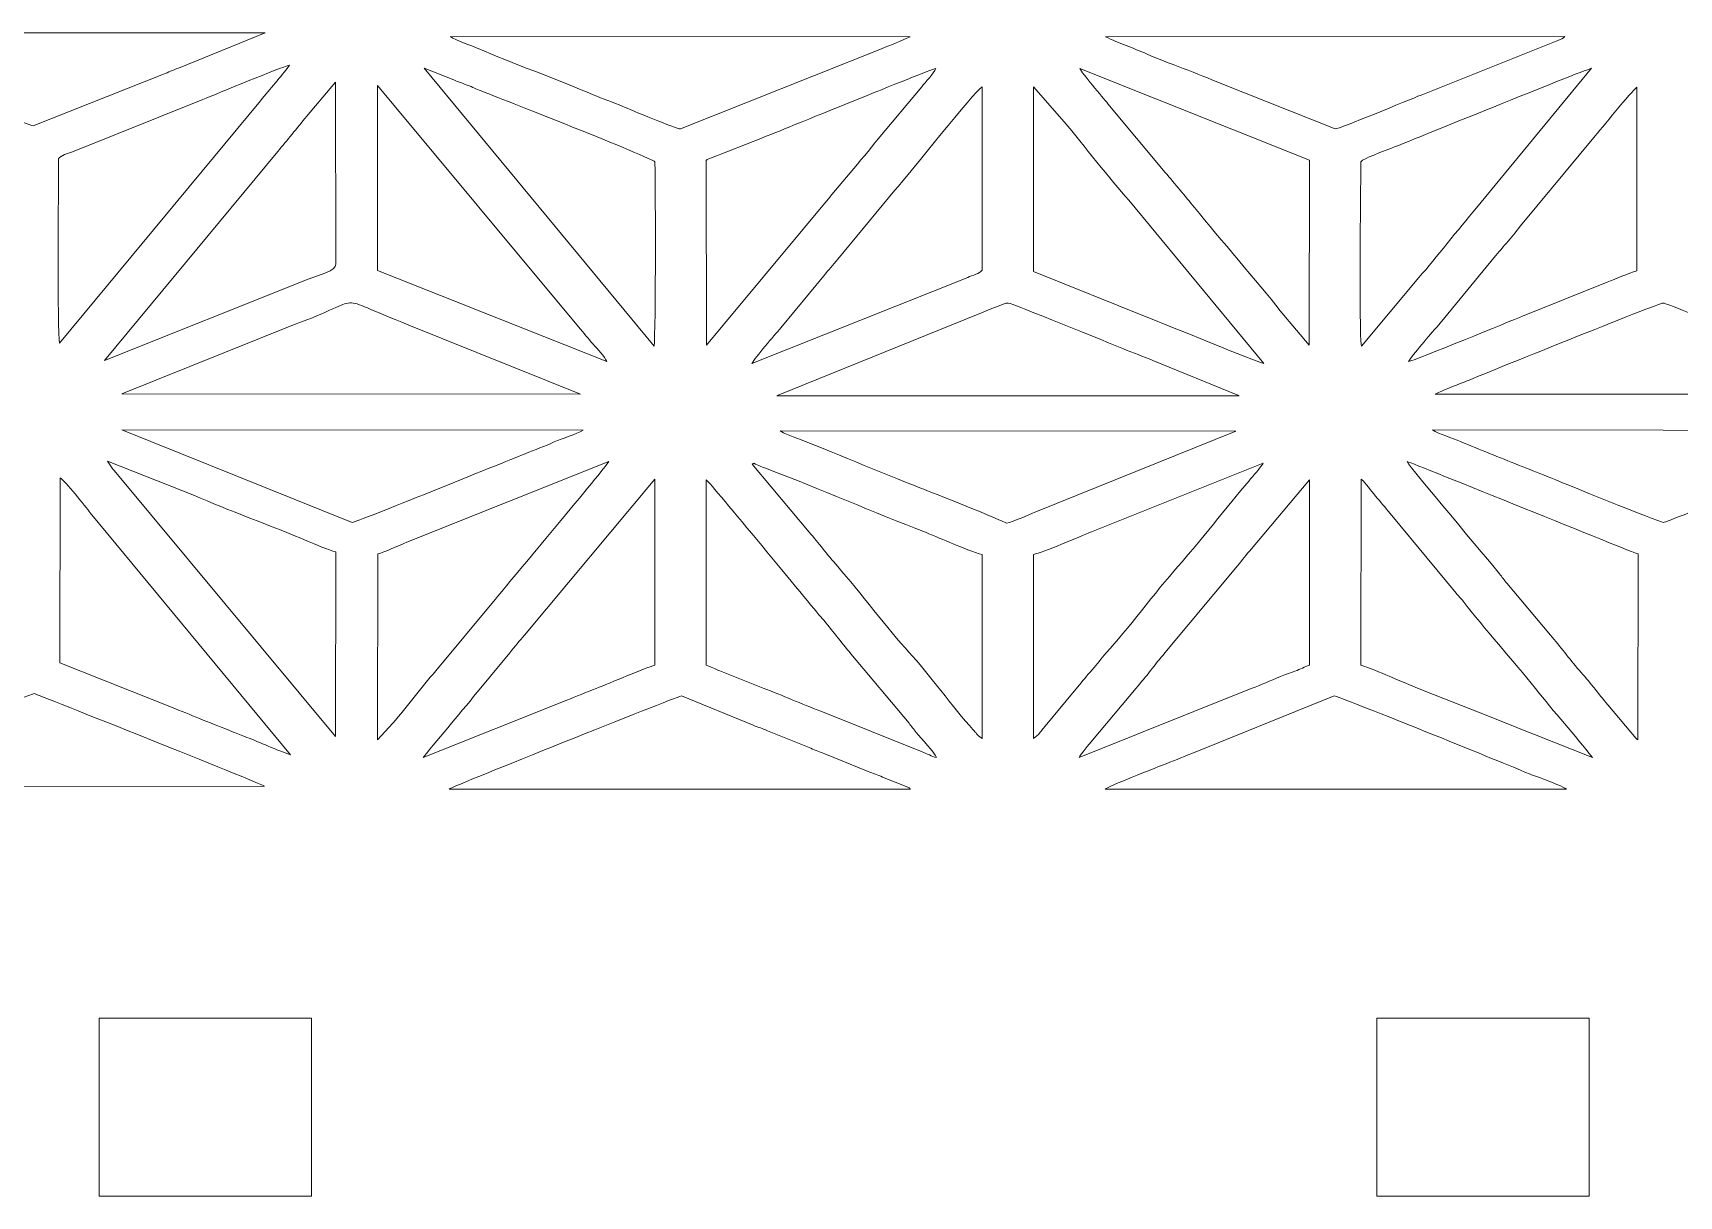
# Model space of a CAD drawing. Header units: inches. Extents: x -60.4 to -14.9, y -20.3 to 14.1.
# Drawn here: x -18.839 to -16.9, y -8.911 to -7.541 of the extents above; entities that cross this region are included whole.
import ezdxf

# ---------------------------------------------------------------- set-up
doc = ezdxf.new("R2010")
doc.units = ezdxf.units.IN
doc.header["$MEASUREMENT"] = 0
doc.layers.add('Master Desktop', color=7, linetype='Continuous', plot=False)

msp = doc.modelspace()

# ---------------------------------------------------------------- linework, layer by layer
at = {"layer": 'Master Desktop', "color": 5, "lineweight": 9}
for points, knots in [([(-18.6676, -7.5821), (-18.6747, -7.5847), (-18.679, -7.5868), (-18.6853, -7.5894), (-18.6853, -7.5894), (-18.6853, -7.5894), (-18.8386, -7.6503), (-18.8386, -7.6503), (-18.8386, -7.6503), (-18.8405, -7.6503), (-18.9644, -7.6007), (-18.9751, -7.596), (-18.9751, -7.596), (-18.983, -7.5926), (-19.1035, -7.5457), (-19.1104, -7.5406), (-19.1104, -7.5406), (-19.1104, -7.5406), (-18.5655, -7.5407), (-18.5655, -7.5407), (-18.5655, -7.5407), (-18.5655, -7.5407), (-18.6676, -7.5821), (-18.6676, -7.5821)], [0, 0, 0, 0, 0.142857, 0.142857, 0.142857, 0.142857, 0.285714, 0.285714, 0.285714, 0.285714, 0.428571, 0.428571, 0.428571, 0.428571, 0.571429, 0.571429, 0.571429, 0.571429, 0.714286, 0.714286, 0.714286, 0.714286, 1, 1, 1, 1]), ([(-17.8059, -7.5451), (-17.8165, -7.5503), (-17.8283, -7.5549), (-17.8397, -7.5593), (-17.8397, -7.5593), (-17.8397, -7.5593), (-18.0764, -7.6538), (-18.0764, -7.6538), (-18.0764, -7.6538), (-18.0805, -7.6539), (-18.1364, -7.6309), (-18.1443, -7.6273), (-18.1443, -7.6273), (-18.1558, -7.6221), (-18.168, -7.6184), (-18.179, -7.6136), (-18.179, -7.6136), (-18.2202, -7.5958), (-18.2766, -7.5757), (-18.3145, -7.559), (-18.3145, -7.559), (-18.3217, -7.5558), (-18.3424, -7.5492), (-18.347, -7.545), (-18.347, -7.545), (-18.347, -7.545), (-17.8059, -7.5451), (-17.8059, -7.5451)], [0, 0, 0, 0, 0.125, 0.125, 0.125, 0.125, 0.25, 0.25, 0.25, 0.25, 0.375, 0.375, 0.375, 0.375, 0.5, 0.5, 0.5, 0.5, 0.625, 0.625, 0.625, 0.625, 0.75, 0.75, 0.75, 0.75, 1, 1, 1, 1]), ([(-17.0348, -7.545), (-17.0377, -7.5476), (-17.0386, -7.5476), (-17.0434, -7.5496), (-17.0434, -7.5496), (-17.0434, -7.5496), (-17.2042, -7.6139), (-17.2042, -7.6139), (-17.2042, -7.6139), (-17.2202, -7.6201), (-17.3007, -7.6539), (-17.3054, -7.6538), (-17.3054, -7.6538), (-17.3054, -7.6538), (-17.4409, -7.5999), (-17.4409, -7.5999), (-17.4409, -7.5999), (-17.4648, -7.5894), (-17.5049, -7.5752), (-17.5267, -7.5657), (-17.5267, -7.5657), (-17.5436, -7.5582), (-17.5597, -7.5531), (-17.5759, -7.5451), (-17.5759, -7.5451), (-17.5759, -7.5451), (-17.0348, -7.545), (-17.0348, -7.545)], [0, 0, 0, 0, 0.125, 0.125, 0.125, 0.125, 0.25, 0.25, 0.25, 0.25, 0.375, 0.375, 0.375, 0.375, 0.5, 0.5, 0.5, 0.5, 0.625, 0.625, 0.625, 0.625, 0.75, 0.75, 0.75, 0.75, 1, 1, 1, 1]), ([(-18.8087, -7.689), (-18.8058, -7.6844), (-18.7981, -7.683), (-18.7924, -7.6808), (-18.7924, -7.6808), (-18.7924, -7.6808), (-18.6389, -7.6191), (-18.6389, -7.6191), (-18.6389, -7.6191), (-18.6216, -7.6124), (-18.5472, -7.5809), (-18.5368, -7.5788), (-18.5368, -7.5788), (-18.5474, -7.5933), (-18.5593, -7.606), (-18.571, -7.6207), (-18.571, -7.6207), (-18.571, -7.6207), (-18.8077, -7.9064), (-18.8077, -7.9064), (-18.8077, -7.9064), (-18.8102, -7.8915), (-18.8087, -7.7213), (-18.8087, -7.6916), (-18.8087, -7.6916), (-18.8087, -7.6916), (-18.8087, -7.689), (-18.8087, -7.689)], [0, 0, 0, 0, 0.125, 0.125, 0.125, 0.125, 0.25, 0.25, 0.25, 0.25, 0.375, 0.375, 0.375, 0.375, 0.5, 0.5, 0.5, 0.5, 0.625, 0.625, 0.625, 0.625, 0.75, 0.75, 0.75, 0.75, 1, 1, 1, 1]), ([(-18.3782, -7.5823), (-18.3782, -7.5823), (-18.3432, -7.596), (-18.3432, -7.596), (-18.3432, -7.596), (-18.3374, -7.5985), (-18.3313, -7.6007), (-18.3252, -7.6031), (-18.3252, -7.6031), (-18.3189, -7.6055), (-18.3156, -7.6073), (-18.3087, -7.6099), (-18.3087, -7.6099), (-18.2962, -7.6145), (-18.1077, -7.689), (-18.1065, -7.6924), (-18.1065, -7.6924), (-18.1059, -7.6938), (-18.1052, -7.8973), (-18.1075, -7.9097), (-18.1075, -7.9097), (-18.1075, -7.9097), (-18.3782, -7.5823), (-18.3782, -7.5823)], [0, 0, 0, 0, 0.142857, 0.142857, 0.142857, 0.142857, 0.285714, 0.285714, 0.285714, 0.285714, 0.428571, 0.428571, 0.428571, 0.428571, 0.571429, 0.571429, 0.571429, 0.571429, 0.714286, 0.714286, 0.714286, 0.714286, 1, 1, 1, 1]), ([(-18.0462, -7.6937), (-18.0462, -7.6887), (-18.0451, -7.6899), (-18.0398, -7.6878), (-18.0398, -7.6878), (-18.0398, -7.6878), (-17.9798, -7.6642), (-17.9798, -7.6642), (-17.9798, -7.6642), (-17.9582, -7.6558), (-17.7875, -7.5857), (-17.7756, -7.5826), (-17.7756, -7.5826), (-17.778, -7.5881), (-17.788, -7.5989), (-17.7923, -7.6041), (-17.7923, -7.6041), (-17.7923, -7.6041), (-17.8434, -7.6653), (-17.8434, -7.6653), (-17.8434, -7.6653), (-17.8643, -7.6918), (-17.8885, -7.7191), (-17.9106, -7.7464), (-17.9106, -7.7464), (-17.9106, -7.7464), (-18.0458, -7.9087), (-18.0458, -7.9087), (-18.0458, -7.9087), (-18.0458, -7.9087), (-18.0462, -7.6937), (-18.0462, -7.6937)], [0, 0, 0, 0, 0.111111, 0.111111, 0.111111, 0.111111, 0.222222, 0.222222, 0.222222, 0.222222, 0.333333, 0.333333, 0.333333, 0.333333, 0.444444, 0.444444, 0.444444, 0.444444, 0.555556, 0.555556, 0.555556, 0.555556, 0.666667, 0.666667, 0.666667, 0.666667, 0.777778, 0.777778, 0.777778, 0.777778, 1, 1, 1, 1]), ([(-17.3356, -7.6905), (-17.3356, -7.6905), (-17.3361, -7.9087), (-17.3361, -7.9087), (-17.3361, -7.9087), (-17.3361, -7.9087), (-17.3702, -7.8681), (-17.3702, -7.8681), (-17.3702, -7.8681), (-17.3966, -7.8338), (-17.4407, -7.784), (-17.4711, -7.7464), (-17.4711, -7.7464), (-17.4825, -7.7324), (-17.4941, -7.7189), (-17.5056, -7.705), (-17.5056, -7.705), (-17.5056, -7.705), (-17.5731, -7.6241), (-17.5731, -7.6241), (-17.5731, -7.6241), (-17.5793, -7.6164), (-17.6039, -7.5878), (-17.6061, -7.5826), (-17.6061, -7.5826), (-17.6061, -7.5826), (-17.3356, -7.6905), (-17.3356, -7.6905)], [0, 0, 0, 0, 0.125, 0.125, 0.125, 0.125, 0.25, 0.25, 0.25, 0.25, 0.375, 0.375, 0.375, 0.375, 0.5, 0.5, 0.5, 0.5, 0.625, 0.625, 0.625, 0.625, 0.75, 0.75, 0.75, 0.75, 1, 1, 1, 1]), ([(-17.2753, -7.6924), (-17.2723, -7.6886), (-17.2487, -7.6802), (-17.2421, -7.6776), (-17.2421, -7.6776), (-17.2171, -7.668), (-17.0187, -7.5867), (-17.0035, -7.5823), (-17.0035, -7.5823), (-17.0035, -7.5823), (-17.1389, -7.7468), (-17.1389, -7.7468), (-17.1389, -7.7468), (-17.1613, -7.7726), (-17.186, -7.8055), (-17.2068, -7.8288), (-17.2068, -7.8288), (-17.2068, -7.8288), (-17.2746, -7.9097), (-17.2746, -7.9097), (-17.2746, -7.9097), (-17.2774, -7.8861), (-17.2753, -7.7313), (-17.2753, -7.695), (-17.2753, -7.695), (-17.2753, -7.695), (-17.2753, -7.6924), (-17.2753, -7.6924)], [0, 0, 0, 0, 0.125, 0.125, 0.125, 0.125, 0.25, 0.25, 0.25, 0.25, 0.375, 0.375, 0.375, 0.375, 0.5, 0.5, 0.5, 0.5, 0.625, 0.625, 0.625, 0.625, 0.75, 0.75, 0.75, 0.75, 1, 1, 1, 1]), ([(-18.5506, -7.6805), (-18.5394, -7.6669), (-18.5279, -7.6531), (-18.5166, -7.639), (-18.5166, -7.639), (-18.5166, -7.639), (-18.4825, -7.5988), (-18.4825, -7.5988), (-18.4825, -7.5988), (-18.4825, -7.5988), (-18.4821, -7.8131), (-18.4821, -7.8131), (-18.4821, -7.8131), (-18.4821, -7.8212), (-18.501, -7.8255), (-18.5148, -7.8308), (-18.5148, -7.8308), (-18.5148, -7.8308), (-18.7546, -7.9268), (-18.7546, -7.9268), (-18.7546, -7.9268), (-18.7546, -7.9268), (-18.5506, -7.6805), (-18.5506, -7.6805)], [0, 0, 0, 0, 0.142857, 0.142857, 0.142857, 0.142857, 0.285714, 0.285714, 0.285714, 0.285714, 0.428571, 0.428571, 0.428571, 0.428571, 0.571429, 0.571429, 0.571429, 0.571429, 0.714286, 0.714286, 0.714286, 0.714286, 1, 1, 1, 1]), ([(-18.433, -7.6027), (-18.433, -7.6027), (-18.1963, -7.8869), (-18.1963, -7.8869), (-18.1963, -7.8869), (-18.1899, -7.8943), (-18.1854, -7.9007), (-18.1791, -7.9075), (-18.1791, -7.9075), (-18.1744, -7.9126), (-18.1655, -7.9226), (-18.1629, -7.9279), (-18.1629, -7.9279), (-18.1629, -7.9279), (-18.433, -7.8205), (-18.433, -7.8205), (-18.433, -7.8205), (-18.433, -7.8205), (-18.433, -7.6027), (-18.433, -7.6027)], [0, 0, 0, 0, 0.166667, 0.166667, 0.166667, 0.166667, 0.333333, 0.333333, 0.333333, 0.333333, 0.5, 0.5, 0.5, 0.5, 0.666667, 0.666667, 0.666667, 0.666667, 1, 1, 1, 1]), ([(-17.9922, -7.9302), (-17.9885, -7.9227), (-17.9659, -7.8976), (-17.9583, -7.8882), (-17.9583, -7.8882), (-17.9583, -7.8882), (-17.9076, -7.8269), (-17.9076, -7.8269), (-17.9076, -7.8269), (-17.9021, -7.82), (-17.8967, -7.8142), (-17.891, -7.8071), (-17.891, -7.8071), (-17.891, -7.8071), (-17.8238, -7.7258), (-17.8238, -7.7258), (-17.8238, -7.7258), (-17.805, -7.7051), (-17.7314, -7.6109), (-17.721, -7.6042), (-17.721, -7.6042), (-17.721, -7.6042), (-17.721, -7.8204), (-17.721, -7.8204), (-17.721, -7.8204), (-17.7244, -7.8242), (-17.7323, -7.8262), (-17.7381, -7.8287), (-17.7381, -7.8287), (-17.7381, -7.8287), (-17.9922, -7.9302), (-17.9922, -7.9302)], [0, 0, 0, 0, 0.111111, 0.111111, 0.111111, 0.111111, 0.222222, 0.222222, 0.222222, 0.222222, 0.333333, 0.333333, 0.333333, 0.333333, 0.444444, 0.444444, 0.444444, 0.444444, 0.555556, 0.555556, 0.555556, 0.555556, 0.666667, 0.666667, 0.666667, 0.666667, 0.777778, 0.777778, 0.777778, 0.777778, 1, 1, 1, 1]), ([(-17.6607, -7.6042), (-17.6607, -7.6042), (-17.6246, -7.6456), (-17.6246, -7.6456), (-17.6246, -7.6456), (-17.602, -7.672), (-17.5694, -7.7145), (-17.5485, -7.7376), (-17.5485, -7.7376), (-17.5485, -7.7376), (-17.3895, -7.9302), (-17.3895, -7.9302), (-17.3895, -7.9302), (-17.3985, -7.9281), (-17.5047, -7.8842), (-17.526, -7.876), (-17.526, -7.876), (-17.526, -7.876), (-17.6607, -7.8217), (-17.6607, -7.8217), (-17.6607, -7.8217), (-17.6607, -7.8217), (-17.6607, -7.6042), (-17.6607, -7.6042)], [0, 0, 0, 0, 0.142857, 0.142857, 0.142857, 0.142857, 0.285714, 0.285714, 0.285714, 0.285714, 0.428571, 0.428571, 0.428571, 0.428571, 0.571429, 0.571429, 0.571429, 0.571429, 0.714286, 0.714286, 0.714286, 0.714286, 1, 1, 1, 1]), ([(-17.2189, -7.9279), (-17.2154, -7.921), (-17.1923, -7.8948), (-17.1855, -7.8869), (-17.1855, -7.8869), (-17.1855, -7.8869), (-17.1184, -7.8055), (-17.1184, -7.8055), (-17.1184, -7.8055), (-17.1128, -7.7987), (-17.1075, -7.7926), (-17.1016, -7.7859), (-17.1016, -7.7859), (-17.0958, -7.7794), (-17.0913, -7.773), (-17.0854, -7.7658), (-17.0854, -7.7658), (-17.0854, -7.7658), (-17.001, -7.664), (-17.001, -7.664), (-17.001, -7.664), (-16.9925, -7.6542), (-16.9567, -7.6094), (-16.9502, -7.6047), (-16.9502, -7.6047), (-16.9502, -7.6047), (-16.9501, -7.8211), (-16.9501, -7.8211), (-16.9501, -7.8211), (-16.9602, -7.8241), (-16.9755, -7.8303), (-16.985, -7.8344), (-16.985, -7.8344), (-16.985, -7.8344), (-17.0849, -7.8746), (-17.0849, -7.8746), (-17.0849, -7.8746), (-17.0984, -7.8797), (-17.2105, -7.9262), (-17.2189, -7.9279)], [0, 0, 0, 0, 0.090909, 0.090909, 0.090909, 0.090909, 0.181818, 0.181818, 0.181818, 0.181818, 0.272727, 0.272727, 0.272727, 0.272727, 0.363636, 0.363636, 0.363636, 0.363636, 0.454545, 0.454545, 0.454545, 0.454545, 0.545455, 0.545455, 0.545455, 0.545455, 0.636364, 0.636364, 0.636364, 0.636364, 0.727273, 0.727273, 0.727273, 0.727273, 0.818182, 0.818182, 0.818182, 0.818182, 1, 1, 1, 1]), ([(-18.532, -7.8846), (-18.4406, -7.8521), (-18.4918, -7.8481), (-18.3961, -7.8849), (-18.3961, -7.8849), (-18.3961, -7.8849), (-18.1941, -7.9664), (-18.1941, -7.9664), (-18.1941, -7.9664), (-18.1941, -7.9664), (-18.734, -7.966), (-18.734, -7.966), (-18.734, -7.966), (-18.734, -7.966), (-18.532, -7.8846), (-18.532, -7.8846)], [0, 0, 0, 0, 0.2, 0.2, 0.2, 0.2, 0.4, 0.4, 0.4, 0.4, 0.6, 0.6, 0.6, 0.6, 1, 1, 1, 1]), ([(-17.9627, -7.9684), (-17.9623, -7.9682), (-17.9618, -7.9678), (-17.9615, -7.9676), (-17.9615, -7.9676), (-17.9615, -7.9676), (-17.7238, -7.8712), (-17.7238, -7.8712), (-17.7238, -7.8712), (-17.7176, -7.8687), (-17.6947, -7.8587), (-17.6903, -7.8589), (-17.6903, -7.8589), (-17.6865, -7.8591), (-17.5693, -7.9069), (-17.5547, -7.9129), (-17.5547, -7.9129), (-17.5426, -7.9179), (-17.5319, -7.9215), (-17.5201, -7.9267), (-17.5201, -7.9267), (-17.5201, -7.9267), (-17.4202, -7.9676), (-17.4202, -7.9676), (-17.4202, -7.9676), (-17.42, -7.9674), (-17.4194, -7.9682), (-17.4184, -7.9684), (-17.4184, -7.9684), (-17.4184, -7.9684), (-17.9627, -7.9684), (-17.9627, -7.9684)], [0, 0, 0, 0, 0.111111, 0.111111, 0.111111, 0.111111, 0.222222, 0.222222, 0.222222, 0.222222, 0.333333, 0.333333, 0.333333, 0.333333, 0.444444, 0.444444, 0.444444, 0.444444, 0.555556, 0.555556, 0.555556, 0.555556, 0.666667, 0.666667, 0.666667, 0.666667, 0.777778, 0.777778, 0.777778, 0.777778, 1, 1, 1, 1]), ([(-17.1876, -7.9663), (-17.1779, -7.9615), (-17.1657, -7.9569), (-17.1537, -7.9521), (-17.1537, -7.9521), (-17.1324, -7.9435), (-16.924, -7.8588), (-16.9191, -7.8589), (-16.9191, -7.8589), (-16.9144, -7.859), (-16.746, -7.9282), (-16.7167, -7.9395), (-16.7167, -7.9395), (-16.6941, -7.9482), (-16.672, -7.9571), (-16.6508, -7.9663), (-16.6508, -7.9663), (-16.6508, -7.9663), (-17.1876, -7.9663), (-17.1876, -7.9663)], [0, 0, 0, 0, 0.166667, 0.166667, 0.166667, 0.166667, 0.333333, 0.333333, 0.333333, 0.333333, 0.5, 0.5, 0.5, 0.5, 0.666667, 0.666667, 0.666667, 0.666667, 1, 1, 1, 1]), ([(-18.1911, -8.0088), (-18.1988, -8.0135), (-18.2153, -8.0183), (-18.2249, -8.0226), (-18.2249, -8.0226), (-18.2363, -8.0276), (-18.2478, -8.032), (-18.2593, -8.0365), (-18.2593, -8.0365), (-18.2882, -8.048), (-18.4585, -8.1174), (-18.4628, -8.1174), (-18.4628, -8.1174), (-18.4628, -8.1174), (-18.734, -8.0085), (-18.734, -8.0085), (-18.734, -8.0085), (-18.734, -8.0085), (-18.1911, -8.0088), (-18.1911, -8.0088)], [0, 0, 0, 0, 0.166667, 0.166667, 0.166667, 0.166667, 0.333333, 0.333333, 0.333333, 0.333333, 0.5, 0.5, 0.5, 0.5, 0.666667, 0.666667, 0.666667, 0.666667, 1, 1, 1, 1]), ([(-17.6925, -8.1185), (-17.6967, -8.1152), (-17.7816, -8.0816), (-17.7926, -8.0773), (-17.7926, -8.0773), (-17.8415, -8.0586), (-17.8991, -8.0331), (-17.9437, -8.0166), (-17.9437, -8.0166), (-17.9493, -8.0145), (-17.9537, -8.013), (-17.9591, -8.0094), (-17.9591, -8.0094), (-17.9591, -8.0094), (-17.4223, -8.0101), (-17.4223, -8.0101), (-17.4223, -8.0101), (-17.4223, -8.0101), (-17.658, -8.1051), (-17.658, -8.1051), (-17.658, -8.1051), (-17.6674, -8.109), (-17.6833, -8.1159), (-17.6925, -8.1185)], [0, 0, 0, 0, 0.142857, 0.142857, 0.142857, 0.142857, 0.285714, 0.285714, 0.285714, 0.285714, 0.428571, 0.428571, 0.428571, 0.428571, 0.571429, 0.571429, 0.571429, 0.571429, 0.714286, 0.714286, 0.714286, 0.714286, 1, 1, 1, 1]), ([(-16.7157, -8.0363), (-16.7385, -8.0448), (-16.9136, -8.1174), (-16.919, -8.1174), (-16.919, -8.1174), (-16.9238, -8.1174), (-17.0396, -8.0697), (-17.0558, -8.0632), (-17.0558, -8.0632), (-17.0785, -8.0543), (-17.1006, -8.0455), (-17.1237, -8.0361), (-17.1237, -8.0361), (-17.135, -8.0315), (-17.146, -8.0272), (-17.158, -8.0221), (-17.158, -8.0221), (-17.1673, -8.018), (-17.1832, -8.0134), (-17.1907, -8.0085), (-17.1907, -8.0085), (-17.1907, -8.0085), (-16.6477, -8.009), (-16.6477, -8.009), (-16.6477, -8.009), (-16.6477, -8.009), (-16.7157, -8.0363), (-16.7157, -8.0363)], [0, 0, 0, 0, 0.125, 0.125, 0.125, 0.125, 0.25, 0.25, 0.25, 0.25, 0.375, 0.375, 0.375, 0.375, 0.5, 0.5, 0.5, 0.5, 0.625, 0.625, 0.625, 0.625, 0.75, 0.75, 0.75, 0.75, 1, 1, 1, 1]), ([(-18.5156, -8.1394), (-18.506, -8.1435), (-18.4911, -8.15), (-18.4821, -8.1522), (-18.4821, -8.1522), (-18.4821, -8.1522), (-18.4826, -8.3696), (-18.4826, -8.3696), (-18.4826, -8.3696), (-18.4826, -8.3696), (-18.7432, -8.0563), (-18.7432, -8.0563), (-18.7432, -8.0563), (-18.7448, -8.0543), (-18.7462, -8.0528), (-18.7473, -8.0513), (-18.7473, -8.0513), (-18.7473, -8.0513), (-18.7512, -8.0451), (-18.7512, -8.0451), (-18.7512, -8.0451), (-18.7512, -8.0451), (-18.6487, -8.0858), (-18.6487, -8.0858), (-18.6487, -8.0858), (-18.6107, -8.1024), (-18.5572, -8.1218), (-18.5156, -8.1394)], [0, 0, 0, 0, 0.125, 0.125, 0.125, 0.125, 0.25, 0.25, 0.25, 0.25, 0.375, 0.375, 0.375, 0.375, 0.5, 0.5, 0.5, 0.5, 0.625, 0.625, 0.625, 0.625, 0.75, 0.75, 0.75, 0.75, 1, 1, 1, 1]), ([(-18.4329, -8.1545), (-18.4257, -8.153), (-18.4068, -8.144), (-18.3985, -8.1408), (-18.3985, -8.1408), (-18.3985, -8.1408), (-18.1609, -8.0458), (-18.1609, -8.0458), (-18.1609, -8.0458), (-18.1653, -8.0539), (-18.2773, -8.1866), (-18.2964, -8.2106), (-18.2964, -8.2106), (-18.2964, -8.2106), (-18.3645, -8.2924), (-18.3645, -8.2924), (-18.3645, -8.2924), (-18.3817, -8.3118), (-18.3986, -8.3353), (-18.4151, -8.3538), (-18.4151, -8.3538), (-18.4151, -8.3538), (-18.433, -8.3735), (-18.433, -8.3735), (-18.433, -8.3735), (-18.433, -8.3735), (-18.4329, -8.1545), (-18.4329, -8.1545)], [0, 0, 0, 0, 0.125, 0.125, 0.125, 0.125, 0.25, 0.25, 0.25, 0.25, 0.375, 0.375, 0.375, 0.375, 0.5, 0.5, 0.5, 0.5, 0.625, 0.625, 0.625, 0.625, 0.75, 0.75, 0.75, 0.75, 1, 1, 1, 1]), ([(-17.9247, -8.1288), (-17.9247, -8.1288), (-17.9918, -8.0488), (-17.9918, -8.0488), (-17.9918, -8.0488), (-17.9918, -8.0488), (-17.9899, -8.0478), (-17.9899, -8.0478), (-17.9899, -8.0478), (-17.9848, -8.0504), (-17.9792, -8.0523), (-17.9724, -8.0549), (-17.9724, -8.0549), (-17.9135, -8.0775), (-17.8484, -8.1057), (-17.788, -8.129), (-17.788, -8.129), (-17.7765, -8.1335), (-17.7666, -8.1381), (-17.7551, -8.1426), (-17.7551, -8.1426), (-17.7465, -8.146), (-17.7299, -8.1536), (-17.721, -8.1551), (-17.721, -8.1551), (-17.721, -8.1551), (-17.7211, -8.3719), (-17.7211, -8.3719), (-17.7211, -8.3719), (-17.7215, -8.3717), (-17.722, -8.3713), (-17.7223, -8.3711), (-17.7223, -8.3711), (-17.7223, -8.3711), (-17.7254, -8.3689), (-17.7254, -8.3689), (-17.7254, -8.3689), (-17.7269, -8.3675), (-17.7262, -8.3679), (-17.7276, -8.3664), (-17.7276, -8.3664), (-17.7294, -8.3642), (-17.7298, -8.3638), (-17.7319, -8.3615), (-17.7319, -8.3615), (-17.7541, -8.337), (-17.7857, -8.2936), (-17.8073, -8.2703), (-17.8073, -8.2703), (-17.8315, -8.2443), (-17.8652, -8.1987), (-17.8911, -8.1694), (-17.8911, -8.1694), (-17.8976, -8.1621), (-17.9031, -8.1555), (-17.9083, -8.1488), (-17.9083, -8.1488), (-17.914, -8.1415), (-17.9192, -8.1357), (-17.9247, -8.1288)], [0, 0, 0, 0, 0.0625, 0.0625, 0.0625, 0.0625, 0.125, 0.125, 0.125, 0.125, 0.1875, 0.1875, 0.1875, 0.1875, 0.25, 0.25, 0.25, 0.25, 0.3125, 0.3125, 0.3125, 0.3125, 0.375, 0.375, 0.375, 0.375, 0.4375, 0.4375, 0.4375, 0.4375, 0.5, 0.5, 0.5, 0.5, 0.5625, 0.5625, 0.5625, 0.5625, 0.625, 0.625, 0.625, 0.625, 0.6875, 0.6875, 0.6875, 0.6875, 0.75, 0.75, 0.75, 0.75, 0.8125, 0.8125, 0.8125, 0.8125, 0.875, 0.875, 0.875, 0.875, 1, 1, 1, 1]), ([(-17.6607, -8.1551), (-17.6499, -8.1533), (-17.6061, -8.1338), (-17.5925, -8.1286), (-17.5925, -8.1286), (-17.5925, -8.1286), (-17.3903, -8.0478), (-17.3903, -8.0478), (-17.3903, -8.0478), (-17.3927, -8.0518), (-17.4025, -8.0634), (-17.4068, -8.0684), (-17.4068, -8.0684), (-17.4326, -8.0987), (-17.4652, -8.1408), (-17.4906, -8.1694), (-17.4906, -8.1694), (-17.5164, -8.1985), (-17.551, -8.2451), (-17.5752, -8.2711), (-17.5752, -8.2711), (-17.5818, -8.2782), (-17.5848, -8.2841), (-17.5916, -8.2911), (-17.5916, -8.2911), (-17.5985, -8.2982), (-17.6023, -8.3042), (-17.609, -8.3116), (-17.609, -8.3116), (-17.609, -8.3116), (-17.6507, -8.3623), (-17.6507, -8.3623), (-17.6507, -8.3623), (-17.6524, -8.3642), (-17.6529, -8.365), (-17.6549, -8.3672), (-17.6549, -8.3672), (-17.6549, -8.3672), (-17.6607, -8.3719), (-17.6607, -8.3719), (-17.6607, -8.3719), (-17.6607, -8.3719), (-17.6607, -8.1551), (-17.6607, -8.1551)], [0, 0, 0, 0, 0.083333, 0.083333, 0.083333, 0.083333, 0.166667, 0.166667, 0.166667, 0.166667, 0.25, 0.25, 0.25, 0.25, 0.333333, 0.333333, 0.333333, 0.333333, 0.416667, 0.416667, 0.416667, 0.416667, 0.5, 0.5, 0.5, 0.5, 0.583333, 0.583333, 0.583333, 0.583333, 0.666667, 0.666667, 0.666667, 0.666667, 0.75, 0.75, 0.75, 0.75, 0.833333, 0.833333, 0.833333, 0.833333, 1, 1, 1, 1]), ([(-16.949, -8.3735), (-16.9493, -8.3733), (-16.9498, -8.3729), (-16.95, -8.3728), (-16.95, -8.3728), (-16.9502, -8.3726), (-16.9508, -8.3722), (-16.951, -8.372), (-16.951, -8.372), (-16.951, -8.372), (-16.9845, -8.3323), (-16.9845, -8.3323), (-16.9845, -8.3323), (-16.9957, -8.3184), (-17.0062, -8.305), (-17.018, -8.2916), (-17.018, -8.2916), (-17.0302, -8.2778), (-17.04, -8.264), (-17.052, -8.2501), (-17.052, -8.2501), (-17.052, -8.2501), (-17.1034, -8.1891), (-17.1034, -8.1891), (-17.1034, -8.1891), (-17.1064, -8.1854), (-17.1088, -8.1819), (-17.1118, -8.1781), (-17.1118, -8.1781), (-17.1242, -8.1627), (-17.2167, -8.0534), (-17.2208, -8.0458), (-17.2208, -8.0458), (-17.2117, -8.048), (-16.955, -8.1532), (-16.9487, -8.1545), (-16.9487, -8.1545), (-16.9487, -8.1545), (-16.949, -8.3735), (-16.949, -8.3735)], [0, 0, 0, 0, 0.090909, 0.090909, 0.090909, 0.090909, 0.181818, 0.181818, 0.181818, 0.181818, 0.272727, 0.272727, 0.272727, 0.272727, 0.363636, 0.363636, 0.363636, 0.363636, 0.454545, 0.454545, 0.454545, 0.454545, 0.545455, 0.545455, 0.545455, 0.545455, 0.636364, 0.636364, 0.636364, 0.636364, 0.727273, 0.727273, 0.727273, 0.727273, 0.818182, 0.818182, 0.818182, 0.818182, 1, 1, 1, 1]), ([(-18.8069, -8.0649), (-18.8015, -8.068), (-18.777, -8.0988), (-18.7714, -8.106), (-18.7714, -8.106), (-18.7714, -8.106), (-18.5356, -8.3911), (-18.5356, -8.3911), (-18.5356, -8.3911), (-18.5513, -8.3861), (-18.5725, -8.3761), (-18.587, -8.3707), (-18.587, -8.3707), (-18.5937, -8.3682), (-18.5975, -8.3667), (-18.6038, -8.3641), (-18.6038, -8.3641), (-18.6161, -8.3588), (-18.6266, -8.3551), (-18.6384, -8.3503), (-18.6384, -8.3503), (-18.6498, -8.3457), (-18.66, -8.3413), (-18.6716, -8.3368), (-18.6716, -8.3368), (-18.6716, -8.3368), (-18.8073, -8.2828), (-18.8073, -8.2828), (-18.8073, -8.2828), (-18.8073, -8.2828), (-18.8069, -8.0649), (-18.8069, -8.0649)], [0, 0, 0, 0, 0.111111, 0.111111, 0.111111, 0.111111, 0.222222, 0.222222, 0.222222, 0.222222, 0.333333, 0.333333, 0.333333, 0.333333, 0.444444, 0.444444, 0.444444, 0.444444, 0.555556, 0.555556, 0.555556, 0.555556, 0.666667, 0.666667, 0.666667, 0.666667, 0.777778, 0.777778, 0.777778, 0.777778, 1, 1, 1, 1]), ([(-18.3794, -8.3944), (-18.3588, -8.3689), (-18.3335, -8.3399), (-18.3115, -8.3123), (-18.3115, -8.3123), (-18.3115, -8.3123), (-18.2772, -8.2709), (-18.2772, -8.2709), (-18.2772, -8.2709), (-18.2711, -8.2634), (-18.2662, -8.2571), (-18.26, -8.2503), (-18.26, -8.2503), (-18.26, -8.2503), (-18.1065, -8.0663), (-18.1065, -8.0663), (-18.1065, -8.0663), (-18.1065, -8.0663), (-18.1065, -8.2858), (-18.1065, -8.2858), (-18.1065, -8.2858), (-18.118, -8.2889), (-18.1599, -8.307), (-18.1755, -8.313), (-18.1755, -8.313), (-18.188, -8.3179), (-18.1987, -8.3223), (-18.21, -8.3269), (-18.21, -8.3269), (-18.21, -8.3269), (-18.3794, -8.3944), (-18.3794, -8.3944)], [0, 0, 0, 0, 0.111111, 0.111111, 0.111111, 0.111111, 0.222222, 0.222222, 0.222222, 0.222222, 0.333333, 0.333333, 0.333333, 0.333333, 0.444444, 0.444444, 0.444444, 0.444444, 0.555556, 0.555556, 0.555556, 0.555556, 0.666667, 0.666667, 0.666667, 0.666667, 0.777778, 0.777778, 0.777778, 0.777778, 1, 1, 1, 1]), ([(-18.0459, -8.0674), (-18.0396, -8.0721), (-17.9234, -8.2146), (-17.9095, -8.2306), (-17.9095, -8.2306), (-17.8978, -8.244), (-17.8875, -8.2585), (-17.8757, -8.2722), (-17.8757, -8.2722), (-17.8757, -8.2722), (-17.8072, -8.3539), (-17.8072, -8.3539), (-17.8072, -8.3539), (-17.8043, -8.3578), (-17.8019, -8.3611), (-17.7987, -8.365), (-17.7987, -8.365), (-17.7927, -8.3723), (-17.777, -8.3882), (-17.775, -8.3946), (-17.775, -8.3946), (-17.7808, -8.3929), (-17.7857, -8.3901), (-17.7919, -8.3877), (-17.7919, -8.3877), (-17.7919, -8.3877), (-17.9109, -8.3399), (-17.9109, -8.3399), (-17.9109, -8.3399), (-17.9344, -8.331), (-17.9556, -8.3216), (-17.9788, -8.3127), (-17.9788, -8.3127), (-17.9788, -8.3127), (-18.0301, -8.2923), (-18.0301, -8.2923), (-18.0301, -8.2923), (-18.0368, -8.2898), (-18.0399, -8.2876), (-18.0462, -8.2856), (-18.0462, -8.2856), (-18.0462, -8.2856), (-18.0459, -8.0674), (-18.0459, -8.0674)], [0, 0, 0, 0, 0.083333, 0.083333, 0.083333, 0.083333, 0.166667, 0.166667, 0.166667, 0.166667, 0.25, 0.25, 0.25, 0.25, 0.333333, 0.333333, 0.333333, 0.333333, 0.416667, 0.416667, 0.416667, 0.416667, 0.5, 0.5, 0.5, 0.5, 0.583333, 0.583333, 0.583333, 0.583333, 0.666667, 0.666667, 0.666667, 0.666667, 0.75, 0.75, 0.75, 0.75, 0.833333, 0.833333, 0.833333, 0.833333, 1, 1, 1, 1]), ([(-17.6068, -8.3946), (-17.6056, -8.391), (-17.5949, -8.3786), (-17.591, -8.3738), (-17.591, -8.3738), (-17.591, -8.3738), (-17.5399, -8.3127), (-17.5399, -8.3127), (-17.5399, -8.3127), (-17.5279, -8.2993), (-17.5177, -8.2848), (-17.5059, -8.2711), (-17.5059, -8.2711), (-17.5059, -8.2711), (-17.4204, -8.1687), (-17.4204, -8.1687), (-17.4204, -8.1687), (-17.4149, -8.162), (-17.4103, -8.1556), (-17.4041, -8.1487), (-17.4041, -8.1487), (-17.4041, -8.1487), (-17.3356, -8.0674), (-17.3356, -8.0674), (-17.3356, -8.0674), (-17.3356, -8.0674), (-17.3356, -8.2856), (-17.3356, -8.2856), (-17.3356, -8.2856), (-17.3421, -8.2877), (-17.3456, -8.2901), (-17.3529, -8.2927), (-17.3529, -8.2927), (-17.3581, -8.2947), (-17.3651, -8.2971), (-17.3699, -8.2991), (-17.3699, -8.2991), (-17.3822, -8.3042), (-17.3922, -8.3087), (-17.4042, -8.3132), (-17.4042, -8.3132), (-17.4042, -8.3132), (-17.6068, -8.3946), (-17.6068, -8.3946)], [0, 0, 0, 0, 0.083333, 0.083333, 0.083333, 0.083333, 0.166667, 0.166667, 0.166667, 0.166667, 0.25, 0.25, 0.25, 0.25, 0.333333, 0.333333, 0.333333, 0.333333, 0.416667, 0.416667, 0.416667, 0.416667, 0.5, 0.5, 0.5, 0.5, 0.583333, 0.583333, 0.583333, 0.583333, 0.666667, 0.666667, 0.666667, 0.666667, 0.75, 0.75, 0.75, 0.75, 0.833333, 0.833333, 0.833333, 0.833333, 1, 1, 1, 1]), ([(-17.2747, -8.0663), (-17.2688, -8.072), (-17.2638, -8.0794), (-17.2578, -8.0864), (-17.2578, -8.0864), (-17.2515, -8.0938), (-17.2469, -8.0997), (-17.2405, -8.107), (-17.2405, -8.107), (-17.2405, -8.107), (-17.163, -8.2006), (-17.163, -8.2006), (-17.163, -8.2006), (-17.1605, -8.2038), (-17.1572, -8.2071), (-17.1546, -8.2104), (-17.1546, -8.2104), (-17.1307, -8.2417), (-17.0954, -8.2807), (-17.0696, -8.3131), (-17.0696, -8.3131), (-17.048, -8.3402), (-17.0227, -8.3692), (-17.0023, -8.3944), (-17.0023, -8.3944), (-17.0023, -8.3944), (-17.0707, -8.3675), (-17.0707, -8.3675), (-17.0707, -8.3675), (-17.1251, -8.345), (-17.1889, -8.3211), (-17.2419, -8.2986), (-17.2419, -8.2986), (-17.2522, -8.2943), (-17.2656, -8.2884), (-17.2753, -8.2858), (-17.2753, -8.2858), (-17.2753, -8.2858), (-17.2747, -8.0663), (-17.2747, -8.0663)], [0, 0, 0, 0, 0.090909, 0.090909, 0.090909, 0.090909, 0.181818, 0.181818, 0.181818, 0.181818, 0.272727, 0.272727, 0.272727, 0.272727, 0.363636, 0.363636, 0.363636, 0.363636, 0.454545, 0.454545, 0.454545, 0.454545, 0.545455, 0.545455, 0.545455, 0.545455, 0.636364, 0.636364, 0.636364, 0.636364, 0.727273, 0.727273, 0.727273, 0.727273, 0.818182, 0.818182, 0.818182, 0.818182, 1, 1, 1, 1]), ([(-19.1001, -8.4237), (-19.0969, -8.4224), (-19.0947, -8.4219), (-19.0916, -8.4207), (-19.0916, -8.4207), (-19.0916, -8.4207), (-19.0405, -8.4001), (-19.0405, -8.4001), (-19.0405, -8.4001), (-19.0288, -8.395), (-19.0178, -8.3908), (-19.006, -8.3862), (-19.006, -8.3862), (-19.006, -8.3862), (-18.9727, -8.3729), (-18.9727, -8.3729), (-18.9727, -8.3729), (-18.9651, -8.3696), (-18.8412, -8.319), (-18.8371, -8.3192), (-18.8371, -8.3192), (-18.8363, -8.3193), (-18.573, -8.4237), (-18.5662, -8.4283), (-18.5662, -8.4283), (-18.5662, -8.4283), (-19.1093, -8.4286), (-19.1093, -8.4286), (-19.1093, -8.4286), (-19.1093, -8.4286), (-19.1001, -8.4237), (-19.1001, -8.4237)], [0, 0, 0, 0, 0.111111, 0.111111, 0.111111, 0.111111, 0.222222, 0.222222, 0.222222, 0.222222, 0.333333, 0.333333, 0.333333, 0.333333, 0.444444, 0.444444, 0.444444, 0.444444, 0.555556, 0.555556, 0.555556, 0.555556, 0.666667, 0.666667, 0.666667, 0.666667, 0.777778, 0.777778, 0.777778, 0.777778, 1, 1, 1, 1]), ([(-18.3489, -8.4316), (-18.3413, -8.427), (-18.0878, -8.3259), (-18.0752, -8.3217), (-18.0752, -8.3217), (-18.0752, -8.3217), (-17.9907, -8.3563), (-17.9907, -8.3563), (-17.9907, -8.3563), (-17.9836, -8.3592), (-17.9806, -8.3601), (-17.974, -8.363), (-17.974, -8.363), (-17.974, -8.363), (-17.923, -8.3836), (-17.923, -8.3836), (-17.923, -8.3836), (-17.9172, -8.3862), (-17.9123, -8.3878), (-17.9062, -8.3902), (-17.9062, -8.3902), (-17.9062, -8.3902), (-17.8553, -8.4109), (-17.8553, -8.4109), (-17.8553, -8.4109), (-17.8497, -8.413), (-17.8441, -8.4152), (-17.8384, -8.4174), (-17.8384, -8.4174), (-17.8384, -8.4174), (-17.8086, -8.4295), (-17.8086, -8.4295), (-17.8086, -8.4295), (-17.8056, -8.4312), (-17.8077, -8.4296), (-17.8055, -8.4319), (-17.8055, -8.4319), (-17.8055, -8.4319), (-18.3489, -8.4316), (-18.3489, -8.4316)], [0, 0, 0, 0, 0.090909, 0.090909, 0.090909, 0.090909, 0.181818, 0.181818, 0.181818, 0.181818, 0.272727, 0.272727, 0.272727, 0.272727, 0.363636, 0.363636, 0.363636, 0.363636, 0.454545, 0.454545, 0.454545, 0.454545, 0.545455, 0.545455, 0.545455, 0.545455, 0.636364, 0.636364, 0.636364, 0.636364, 0.727273, 0.727273, 0.727273, 0.727273, 0.818182, 0.818182, 0.818182, 0.818182, 1, 1, 1, 1]), ([(-17.5763, -8.4319), (-17.5726, -8.4282), (-17.5175, -8.407), (-17.5088, -8.4035), (-17.5088, -8.4035), (-17.4974, -8.399), (-17.4857, -8.3942), (-17.4743, -8.3897), (-17.4743, -8.3897), (-17.4743, -8.3897), (-17.3066, -8.3217), (-17.3066, -8.3217), (-17.3066, -8.3217), (-17.2833, -8.3294), (-17.1167, -8.397), (-17.0828, -8.4112), (-17.0828, -8.4112), (-17.0693, -8.4169), (-17.0431, -8.4254), (-17.0329, -8.4317), (-17.0329, -8.4317), (-17.0329, -8.4317), (-17.5763, -8.4319), (-17.5763, -8.4319)], [0, 0, 0, 0, 0.142857, 0.142857, 0.142857, 0.142857, 0.285714, 0.285714, 0.285714, 0.285714, 0.428571, 0.428571, 0.428571, 0.428571, 0.571429, 0.571429, 0.571429, 0.571429, 0.714286, 0.714286, 0.714286, 0.714286, 1, 1, 1, 1]), ([(-18.7607, -8.9112), (-18.7607, -8.9112), (-18.5107, -8.9112), (-18.5107, -8.9112), (-18.5107, -8.9112), (-18.5107, -8.9112), (-18.5107, -8.7017), (-18.5107, -8.7017), (-18.5107, -8.7017), (-18.5107, -8.7017), (-18.7607, -8.7017), (-18.7607, -8.7017), (-18.7607, -8.7017), (-18.7607, -8.7017), (-18.7607, -8.9112), (-18.7607, -8.9112), (-18.7607, -8.9112), (-18.7607, -8.9112), (-18.7607, -8.9112), (-18.7607, -8.9112)], [0, 0, 0, 0, 0.166667, 0.166667, 0.166667, 0.166667, 0.333333, 0.333333, 0.333333, 0.333333, 0.5, 0.5, 0.5, 0.5, 0.666667, 0.666667, 0.666667, 0.666667, 1, 1, 1, 1]), ([(-17.2565, -8.9112), (-17.2565, -8.9112), (-17.0065, -8.9112), (-17.0065, -8.9112), (-17.0065, -8.9112), (-17.0065, -8.9112), (-17.0065, -8.7017), (-17.0065, -8.7017), (-17.0065, -8.7017), (-17.0065, -8.7017), (-17.2565, -8.7017), (-17.2565, -8.7017), (-17.2565, -8.7017), (-17.2565, -8.7017), (-17.2565, -8.9112), (-17.2565, -8.9112), (-17.2565, -8.9112), (-17.2565, -8.9112), (-17.2565, -8.9112), (-17.2565, -8.9112)], [0, 0, 0, 0, 0.166667, 0.166667, 0.166667, 0.166667, 0.333333, 0.333333, 0.333333, 0.333333, 0.5, 0.5, 0.5, 0.5, 0.666667, 0.666667, 0.666667, 0.666667, 1, 1, 1, 1])]:
    msp.add_open_spline(points, degree=3, knots=knots, dxfattribs=at)

doc.saveas('drawing.dxf')
